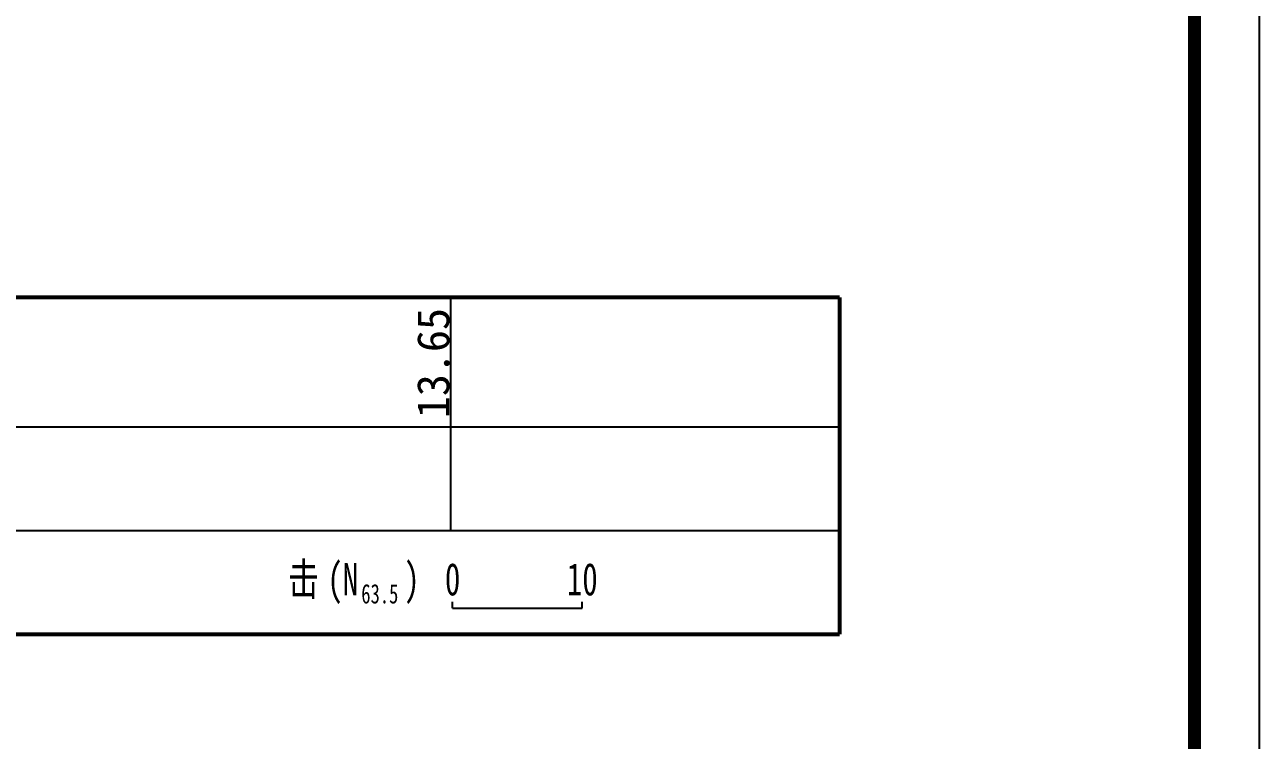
# Model space of a CAD drawing. Header units: millimetres. Extents: x -255 to 9196, y 129 to 426.
# Drawn here: x 2220.3 to 2315.6, y 184.5 to 239.7 of the extents above; entities that cross this region are included whole.
import ezdxf
from ezdxf.enums import TextEntityAlignment as Align

# ---------------------------------------------------------------- set-up
doc = ezdxf.new("R2010")
doc.units = ezdxf.units.MM
doc.layers.add('不打印', color=7, linetype='Continuous', plot=False)
for name, color, linetype in [('地质-原位曲线', 7, 'Continuous'), ('地质-图框', 7, 'Continuous'), ('地质-标注栏', 7, 'Continuous')]:
    doc.layers.add(name, color=color, linetype=linetype)
doc.styles.add('标注栏数据', font='simfang_0.ttf', dxfattribs={"width": 0.7, "height": 2.5})

msp = doc.modelspace()

# ---------------------------------------------------------------- linework, layer by layer
at = {"layer": '不打印', "linetype": 'Continuous', "const_width": 0.15}
msp.add_lwpolyline([(1895.49, 129.34), (2315.49, 129.34), (2315.49, 426.34), (1895.49, 426.34), (1895.49, 129.34)], dxfattribs=at)
at = {"layer": '地质-原位曲线', "color": 7, "linetype": 'Continuous'}
for p, q in [((2253.278, 194.69), (2253.278, 195.19)), ((2253.278, 194.69), (2263.278, 194.69)), ((2263.278, 194.69), (2263.278, 195.19))]:
    msp.add_line(p, q, dxfattribs=at)
at = {"layer": '地质-图框', "linetype": 'Continuous', "const_width": 1}
msp.add_lwpolyline([(1900.49, 134.34), (2310.49, 134.34), (2310.49, 421.34), (1900.49, 421.34), (1900.49, 134.34), (2310.49, 134.34)], dxfattribs=at)
at = {"layer": '地质-标注栏', "color": 7, "linetype": 'Continuous', "const_width": 0.3}
for points in [[(1927.848, 218.69), (2283.128, 218.69)], [(2283.128, 218.69), (2283.128, 192.69)], [(1927.848, 192.69), (2283.128, 192.69)]]:
    msp.add_lwpolyline(points, dxfattribs=at)
at = {"layer": '地质-标注栏', "color": 7, "linetype": 'Continuous'}
for points in [[(2253.128, 208.69), (2253.128, 218.69)], [(1927.848, 208.69), (2283.128, 208.69)], [(2253.128, 200.69), (2253.128, 208.69)], [(1927.848, 200.69), (2283.128, 200.69)]]:
    msp.add_lwpolyline(points, dxfattribs=at)

# ---------------------------------------------------------------- texts
at = {"layer": '地质-原位曲线', "color": 7, "linetype": 'Continuous', "style": '标注栏数据', "width": 0.7}
for s, height, p in [('击', 2.5, (2240.592, 195.69)), ('(N', 2.5, (2243.613, 195.69)), (')', 2.5, (2249.541, 195.69)), ('63.5', 1.5, (2246.235, 195.065))]:
    msp.add_text(s, height=height, dxfattribs=at).set_placement(p)
for s, p in [('0', (2253.278, 195.69)), ('10', (2263.278, 195.69))]:
    msp.add_text(s, height=2.5, dxfattribs=at).set_placement(p, align=Align.CENTER)
at = {"layer": '地质-标注栏', "color": 7, "linetype": 'Continuous', "style": '标注栏数据'}
msp.add_text('13.65', height=2.5, rotation=90, dxfattribs=at).set_placement((2253.028, 209.366))

doc.saveas('drawing.dxf')
